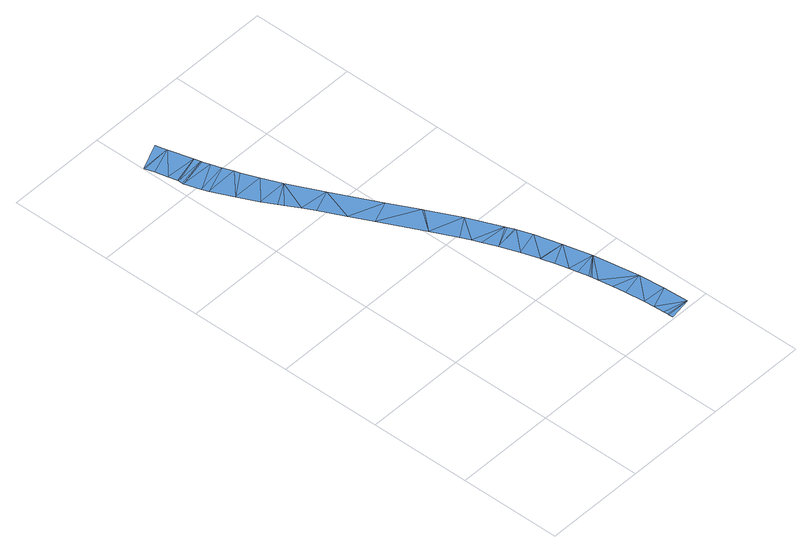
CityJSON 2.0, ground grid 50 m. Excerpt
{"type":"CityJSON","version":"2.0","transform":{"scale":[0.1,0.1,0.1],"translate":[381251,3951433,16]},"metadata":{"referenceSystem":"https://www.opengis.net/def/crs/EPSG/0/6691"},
"CityObjects":{
"waterbody1":{"type":"WaterBody","attributes":{"name":"神田川","class":"1030"},"geometry":[{"type":"MultiSurface","lod":"1","boundaries":[[[0,1,2]],[[3,2,4]],[[0,5,1]],[[6,4,7]],[[8,9,5]],[[8,10,9]],[[8,11,10]],[[12,13,11]],[[14,15,13]],[[14,16,15]],[[17,7,18]],[[19,18,20]],[[21,0,2]],[[3,21,2]],[[6,3,4]],[[22,20,23]],[[17,6,7]],[[8,12,11]],[[12,14,13]],[[14,24,16]],[[22,23,25]],[[26,17,18]],[[19,26,18]],[[22,25,27]],[[22,19,20]],[[28,27,29]],[[5,0,8]],[[28,29,30]],[[28,22,27]],[[31,30,32]],[[33,34,35]],[[33,36,34]],[[33,37,36]],[[31,28,30]],[[33,38,37]],[[39,32,40]],[[41,42,38]],[[39,31,32]],[[43,44,42]],[[33,41,38]],[[45,40,46]],[[43,47,44]],[[48,39,40]],[[43,49,47]],[[45,46,50]],[[41,43,42]],[[45,48,40]],[[51,50,52]],[[53,54,49]],[[53,55,54]],[[53,56,55]],[[51,52,57]],[[53,58,56]],[[53,59,58]],[[60,57,61]],[[62,63,59]],[[62,64,63]],[[62,65,64]],[[66,61,65]],[[43,53,49]],[[51,45,50]],[[67,51,57]],[[68,67,57]],[[60,68,57]],[[53,62,59]],[[66,60,61]],[[62,66,65]]]}]}
},
"vertices":[
[195,2093,6],[46,2063,6],[46,2057,6],[207,2052,6],[72,1981,6],[47,2085,6],[224,2003,6],[84,1949,6],[186,2125,6],[47,2087,6],[46,2089,6],[35,2134,6],[153,2242,6],[19,2194,6],[152,2246,6],[7,2238,6],[7,2242,6],[243,1953,7],[130,1844,7],[284,1845,7],[179,1747,7],[196,2089,6],[324,1751,7],[213,1685,7],[139,2300,6],[228,1660,7],[251,1926,7],[264,1595,7],[404,1583,8],[293,1538,8],[353,1418,8],[517,1357,8],[406,1313,8],[914,27,12],[800,29,12],[801,8,12],[800,35,12],[799,55,12],[796,109,12],[589,1215,9],[509,1107,9],[907,152,12],[792,159,12],[895,278,11],[782,251,11],[670,1053,9],[568,988,9],[773,317,11],[593,1208,9],[761,388,11],[590,940,9],[740,889,10],[607,901,9],[855,501,11],[756,415,11],[755,422,11],[753,431,11],[636,831,10],[741,482,11],[731,524,11],[759,843,10],[670,739,10],[821,640,10],[715,586,10],[698,649,10],[697,653,10],[785,770,10],[744,880,10],[757,850,10]
]}
